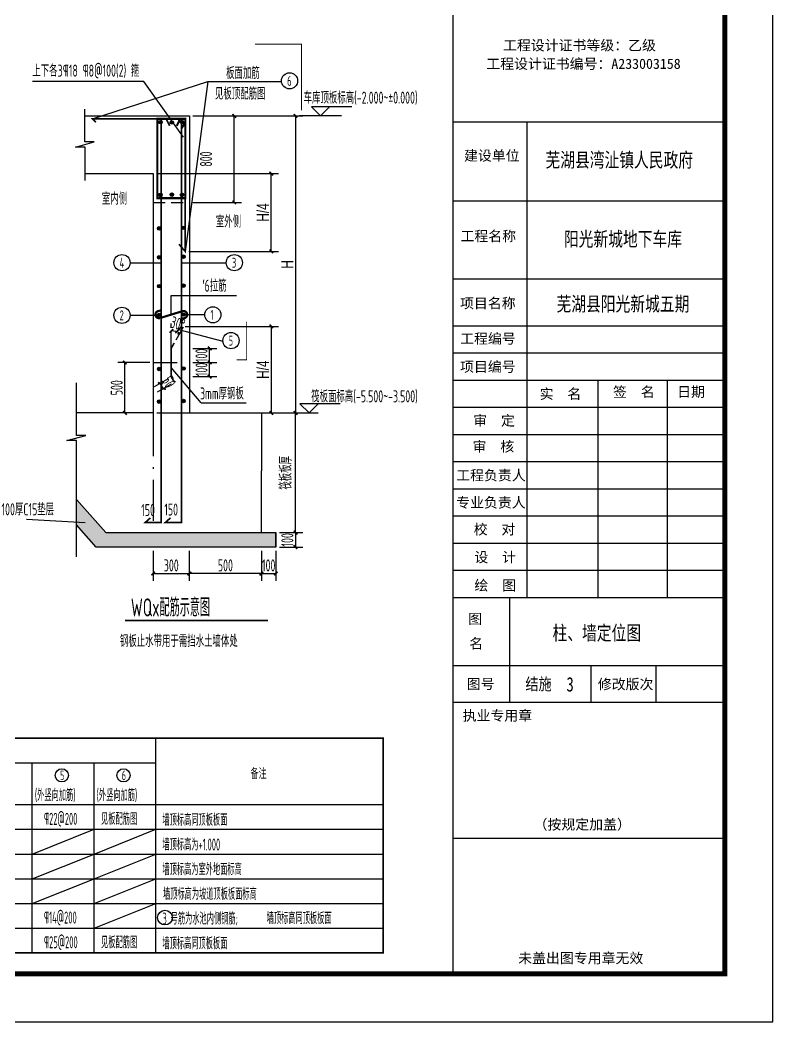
# Model space of a CAD drawing. Extents: x 2468086 to 6957054, y -3413633 to -667223.
# Drawn here: x 5212032 to 5243351, y -1259917 to -1218249 of the extents above; entities that cross this region are included whole.
import ezdxf
from ezdxf.enums import TextEntityAlignment as Align

# ---------------------------------------------------------------- set-up
doc = ezdxf.new("R2010")
doc.units = 0
doc.header["$LTSCALE"] = 100
doc.header["$MEASUREMENT"] = 0
doc.linetypes.add('2', pattern=[18.5, 12, -3, 0.5, -3])
doc.linetypes.add('3', pattern=[3.75, 2.5, -1.25])
doc.layers.get('0').update_dxf_attribs({"linetype": 'CONTINUOUS'})
doc.layers.get('DEFPOINTS').update_dxf_attribs({"linetype": 'CONTINUOUS'})
for name, color, linetype in [('DIM', 8, 'CONTINUOUS'), ('PUB_TITLE', 4, 'CONTINUOUS'), ('REIN', 1, 'CONTINUOUS'), ('垂直钢筋', 7, 'CONTINUOUS'), ('墙__实线', 3, 'CONTINUOUS'), ('支座钢筋', 1, 'CONTINUOUS'), ('柱填充', 43, 'CONTINUOUS'), ('柱帽编号', 170, 'CONTINUOUS'), ('梁__虚线', 4, '3'), ('轴线__尺寸数字', 7, 'CONTINUOUS'), ('轴线__点划线', 252, '2')]:
    doc.layers.add(name, color=color, linetype=linetype)
doc.styles.add('GB', font='gbxwxt.shx', dxfattribs={"width": 0.7, "height": 500, "bigfont": 'gbhzfs.shx'})
doc.styles.add('STYLEN3', font='', dxfattribs={"width": 2, "height": 2.5})
doc.styles.add('STYLE三级钢', font='txt2.shx', dxfattribs={"width": 0.8, "bigfont": 'gbhzfs.shx'})
doc.styles.add('宋体', font='SimSun.ttf')
doc.styles.get('STYLEN3').set_extended_font_data('楷体_GB2312')
doc.dimstyles.new('LYSDIM1', dxfattribs={"dimtxt": 375, "dimasz": 1.5, "dimexe": 300, "dimexo": 150, "dimgap": 90, "dimtad": 1, "dimdec": 0, "dimzin": 0, "dimdsep": 46, "dimtxsty": 'GB', "dimblk1": 'JT', "dimblk2": 'JT', "dimsah": 1, "dimcen": 0, "dimclrt": 7, "dimadec": 0, "dimazin": 0, "dimtfac": 1, "dimtdec": 0, "dimtix": 1, "dimtmove": 2, "dimatfit": 3, "dimldrblk": 'JT', "dimfxl": 1, "dimtolj": 1, "dimtzin": 0, "dimarcsym": 0})

# ---------------------------------------------------------------- blocks, each defined once
blk = doc.blocks.new('JT')
at = {"layer": '轴线__尺寸数字', "const_width": 45}
blk.add_lwpolyline([(-50, -50), (50, 50)], dxfattribs=at)
blk.add_lwpolyline([(-50, -50), (50, 50)], dxfattribs=at)
blk = doc.blocks.new('*D2326')
at = {"layer": 'DEFPOINTS', "color": 0, "ltscale": 0.001, "transparency": 16777216}
for p in [(5219075, -1222233, -1568), (5220942, -1222233), (5219075, -1225833)]:
    blk.add_point(p, dxfattribs=at)
at = {"layer": 'DIM', "color": 0, "lineweight": -2, "ltscale": 0.001, "transparency": 16777216}
for p, q in [((5219225, -1222233), (5221242, -1222233)), ((5220942, -1225831), (5220942, -1222234)), ((5219225, -1225833), (5221242, -1225833))]:
    blk.add_line(p, q, dxfattribs=at)
at = {"layer": 'DIM', "color": 0, "lineweight": -2, "ltscale": 0.001, "transparency": 16777216, "xscale": 1.5, "yscale": 1.5, "zscale": 1.5}
for p, rotation in [((5220942, -1222233), 90), ((5220942, -1225833), 270)]:
    blk.add_blockref('JT', p, dxfattribs=dict(at, rotation=rotation))
at = {"layer": 'DIM', "color": 7, "ltscale": 0.001, "transparency": 16777216, "insert": (5220185, -1224033), "char_height": 500, "attachment_point": 5, "rotation": 90, "style": 'GB'}
blk.add_mtext('\\A1;800\\P ', dxfattribs=at)
blk = doc.blocks.new('*D2327')
at = {"layer": 'DEFPOINTS', "color": 0, "ltscale": 0.001, "transparency": 16777216}
for p in [(5219074, -1240167, -1700), (5222075, -1240167), (5219074, -1241268)]:
    blk.add_point(p, dxfattribs=at)
at = {"layer": 'DIM', "color": 0, "lineweight": -2, "ltscale": 0.001, "transparency": 16777216}
for p, q in [((5219074, -1240317), (5219074, -1241568)), ((5222075, -1240317), (5222075, -1241568)), ((5222073, -1241268), (5219076, -1241268))]:
    blk.add_line(p, q, dxfattribs=at)
at = {"layer": 'DIM', "color": 0, "lineweight": -2, "ltscale": 0.001, "transparency": 16777216, "xscale": 1.5, "yscale": 1.5, "zscale": 1.5, "rotation": 180}
blk.add_blockref('JT', (5219074, -1241268), dxfattribs=at)
at = {"layer": 'DIM', "color": 0, "lineweight": -2, "ltscale": 0.001, "transparency": 16777216, "xscale": 1.5, "yscale": 1.5, "zscale": 1.5}
blk.add_blockref('JT', (5222075, -1241268), dxfattribs=at)
at = {"layer": 'DIM', "color": 7, "ltscale": 0.001, "transparency": 16777216, "insert": (5220574, -1240928), "char_height": 500, "attachment_point": 5, "style": 'GB'}
blk.add_mtext('\\A1;500', dxfattribs=at)
blk = doc.blocks.new('*D2328')
at = {"layer": 'DEFPOINTS', "color": 0, "ltscale": 0.001, "transparency": 16777216}
for p in [(5217574, -1240167), (5219074, -1240167, -1700), (5219074, -1241268)]:
    blk.add_point(p, dxfattribs=at)
at = {"layer": 'DIM', "color": 0, "lineweight": -2, "ltscale": 0.001, "transparency": 16777216}
for p, q in [((5217574, -1240317), (5217574, -1241568)), ((5219074, -1240317), (5219074, -1241568)), ((5217575, -1241268), (5219073, -1241268))]:
    blk.add_line(p, q, dxfattribs=at)
at = {"layer": 'DIM', "color": 0, "lineweight": -2, "ltscale": 0.001, "transparency": 16777216, "xscale": 1.5, "yscale": 1.5, "zscale": 1.5, "rotation": 180}
blk.add_blockref('JT', (5217574, -1241268), dxfattribs=at)
at = {"layer": 'DIM', "color": 0, "lineweight": -2, "ltscale": 0.001, "transparency": 16777216, "xscale": 1.5, "yscale": 1.5, "zscale": 1.5}
blk.add_blockref('JT', (5219074, -1241268), dxfattribs=at)
at = {"layer": 'DIM', "color": 7, "ltscale": 0.001, "transparency": 16777216, "insert": (5218324, -1240928), "char_height": 500, "attachment_point": 5, "style": 'GB'}
blk.add_mtext('\\A1;300', dxfattribs=at)
blk = doc.blocks.new('*D2329')
at = {"layer": 'DEFPOINTS', "color": 0, "ltscale": 0.001, "transparency": 16777216}
for p in [(5222075, -1240167), (5222675, -1240167, -340), (5222675, -1241268)]:
    blk.add_point(p, dxfattribs=at)
at = {"layer": 'DIM', "color": 0, "lineweight": -2, "ltscale": 0.001, "transparency": 16777216}
for p, q in [((5222075, -1240317), (5222075, -1241568)), ((5222675, -1240317), (5222675, -1241568)), ((5222073, -1241268), (5222072, -1241268)), ((5222075, -1241268), (5222675, -1241268)), ((5222676, -1241268), (5222678, -1241268))]:
    blk.add_line(p, q, dxfattribs=at)
at = {"layer": 'DIM', "color": 0, "lineweight": -2, "ltscale": 0.001, "transparency": 16777216, "xscale": 1.5, "yscale": 1.5, "zscale": 1.5}
blk.add_blockref('JT', (5222075, -1241268), dxfattribs=at)
at = {"layer": 'DIM', "color": 0, "lineweight": -2, "ltscale": 0.001, "transparency": 16777216, "xscale": 1.5, "yscale": 1.5, "zscale": 1.5, "rotation": 180}
blk.add_blockref('JT', (5222675, -1241268), dxfattribs=at)
at = {"layer": 'DIM', "color": 7, "ltscale": 0.001, "transparency": 16777216, "insert": (5222375, -1240928), "char_height": 500, "attachment_point": 5, "style": 'GB'}
blk.add_mtext('\\A1;100', dxfattribs=at)
blk = doc.blocks.new('*D2330')
at = {"layer": 'DEFPOINTS', "color": 0, "ltscale": 0.001, "transparency": 16777216}
for p in [(5222075, -1234591), (5223491, -1234591), (5222675, -1239567)]:
    blk.add_point(p, dxfattribs=at)
at = {"layer": 'DIM', "color": 0, "lineweight": -2, "ltscale": 0.001, "transparency": 16777216}
for p, q in [((5222225, -1234591), (5223791, -1234591)), ((5223491, -1239566), (5223491, -1234593)), ((5222825, -1239567), (5223791, -1239567))]:
    blk.add_line(p, q, dxfattribs=at)
at = {"layer": 'DIM', "color": 0, "lineweight": -2, "ltscale": 0.001, "transparency": 16777216, "xscale": 1.5, "yscale": 1.5, "zscale": 1.5}
for p, rotation in [((5223491, -1234591), 90), ((5223491, -1239567), 270)]:
    blk.add_blockref('JT', p, dxfattribs=dict(at, rotation=rotation))
at = {"layer": 'DIM', "color": 7, "ltscale": 0.001, "transparency": 16777216, "insert": (5223079, -1237079), "char_height": 500, "attachment_point": 5, "rotation": 90, "style": 'GB'}
blk.add_mtext('\\A1;筏板板厚', dxfattribs=at)
blk = doc.blocks.new('*D2331')
at = {"layer": 'DEFPOINTS', "color": 0, "ltscale": 0.001, "transparency": 16777216}
for p in [(5219075, -1231905), (5219920, -1231905), (5219075, -1232491)]:
    blk.add_point(p, dxfattribs=at)
at = {"layer": 'DIM', "color": 0, "lineweight": -2, "ltscale": 0.001, "transparency": 16777216}
for p, q in [((5219225, -1231905), (5220220, -1231905)), ((5219920, -1231904), (5219920, -1231902)), ((5219920, -1232491), (5219920, -1231905)), ((5219225, -1232491), (5220220, -1232491)), ((5219920, -1232493), (5219920, -1232494))]:
    blk.add_line(p, q, dxfattribs=at)
at = {"layer": 'DIM', "color": 0, "lineweight": -2, "ltscale": 0.001, "transparency": 16777216, "xscale": 1.5, "yscale": 1.5, "zscale": 1.5}
for p, rotation in [((5219920, -1231905), 270), ((5219920, -1232491), 90)]:
    blk.add_blockref('JT', p, dxfattribs=dict(at, rotation=rotation))
at = {"layer": 'DIM', "color": 7, "ltscale": 0.001, "transparency": 16777216, "insert": (5219580, -1232198), "char_height": 500, "attachment_point": 5, "rotation": 90, "style": 'GB'}
blk.add_mtext('\\A1;100', dxfattribs=at)
blk = doc.blocks.new('*D2332')
at = {"layer": 'DEFPOINTS', "color": 0, "ltscale": 0.001, "transparency": 16777216}
for p in [(5219075, -1232491), (5219920, -1232491), (5219075, -1233077)]:
    blk.add_point(p, dxfattribs=at)
at = {"layer": 'DIM', "color": 0, "lineweight": -2, "ltscale": 0.001, "transparency": 16777216}
for p, q in [((5219225, -1232491), (5220220, -1232491)), ((5219920, -1232490), (5219920, -1232488)), ((5219920, -1233077), (5219920, -1232491)), ((5219225, -1233077), (5220220, -1233077)), ((5219920, -1233078), (5219920, -1233080))]:
    blk.add_line(p, q, dxfattribs=at)
at = {"layer": 'DIM', "color": 0, "lineweight": -2, "ltscale": 0.001, "transparency": 16777216, "xscale": 1.5, "yscale": 1.5, "zscale": 1.5}
for p, rotation in [((5219920, -1232491), 270), ((5219920, -1233077), 90)]:
    blk.add_blockref('JT', p, dxfattribs=dict(at, rotation=rotation))
at = {"layer": 'DIM', "color": 7, "ltscale": 0.001, "transparency": 16777216, "insert": (5219580, -1232784), "char_height": 500, "attachment_point": 5, "rotation": 90, "style": 'GB'}
blk.add_mtext('\\A1;100', dxfattribs=at)
blk = doc.blocks.new('*D2333')
at = {"layer": 'DEFPOINTS', "color": 0, "ltscale": 0.001, "transparency": 16777216}
for p in [(5222675, -1239567), (5222675, -1240167), (5223491, -1240167)]:
    blk.add_point(p, dxfattribs=at)
at = {"layer": 'DIM', "color": 0, "lineweight": -2, "ltscale": 0.001, "transparency": 16777216}
for p, q in [((5222825, -1239567), (5223791, -1239567)), ((5223491, -1239566), (5223491, -1239564)), ((5223491, -1239567), (5223491, -1240167)), ((5222825, -1240167), (5223791, -1240167)), ((5223491, -1240169), (5223491, -1240170))]:
    blk.add_line(p, q, dxfattribs=at)
at = {"layer": 'DIM', "color": 0, "lineweight": -2, "ltscale": 0.001, "transparency": 16777216, "xscale": 1.5, "yscale": 1.5, "zscale": 1.5}
for p, rotation in [((5223491, -1239567), 270), ((5223491, -1240167), 90)]:
    blk.add_blockref('JT', p, dxfattribs=dict(at, rotation=rotation))
at = {"layer": 'DIM', "color": 7, "ltscale": 0.001, "transparency": 16777216, "insert": (5223150, -1239867), "char_height": 500, "attachment_point": 5, "rotation": 90, "style": 'GB'}
blk.add_mtext('\\A1;100', dxfattribs=at)
blk = doc.blocks.new('*D4081')
at = {"layer": 'DEFPOINTS', "color": 0, "ltscale": 0.001, "transparency": 16777216}
for p in [(5216394, -1232491), (5217575, -1232491, 954), (5217575, -1234591, 954)]:
    blk.add_point(p, dxfattribs=at)
at = {"layer": 'DIM', "color": 0, "lineweight": -2, "ltscale": 0.001, "transparency": 16777216}
for p, q in [((5217425, -1232491), (5216094, -1232491)), ((5216394, -1234590), (5216394, -1232493)), ((5217425, -1234591), (5216094, -1234591))]:
    blk.add_line(p, q, dxfattribs=at)
at = {"layer": 'DIM', "color": 0, "lineweight": -2, "ltscale": 0.001, "transparency": 16777216, "xscale": 1.5, "yscale": 1.5, "zscale": 1.5}
for p, rotation in [((5216394, -1232491), 90), ((5216394, -1234591), 270)]:
    blk.add_blockref('JT', p, dxfattribs=dict(at, rotation=rotation))
at = {"layer": 'DIM', "color": 7, "ltscale": 0.001, "transparency": 16777216, "insert": (5216054, -1233541), "char_height": 500, "attachment_point": 5, "rotation": 90, "style": 'GB'}
blk.add_mtext('\\A1;500', dxfattribs=at)
blk = doc.blocks.new('*D4082')
at = {"layer": 'DEFPOINTS', "color": 0, "ltscale": 0.001, "transparency": 16777216}
for p in [(5218325, -1231187, 954), (5218568, -1231219), (5218446, -1231679, 954), (5218325, -1231891, 954), (5218325, -1231891, 954)]:
    blk.add_point(p, dxfattribs=at)
at = {"layer": 'DIM', "color": 0, "lineweight": -2, "ltscale": 0.001, "transparency": 16777216}
for p, q in [((5218325, -1231037), (5218325, -1230876)), ((5218521, -1231549), (5218830, -1231011))]:
    blk.add_line(p, q, dxfattribs=at)
blk.add_arc((5218325, -1231891), 715, 60.2719, 89.8798, dxfattribs=at)
at = {"layer": 'DIM', "color": 0, "lineweight": -2, "ltscale": 0.001, "transparency": 16777216, "xscale": 1.5, "yscale": 1.5, "zscale": 1.5}
for p, rotation in [((5218325, -1231176), 179.93987753253), ((5218680, -1231271), 330.2117827509394)]:
    blk.add_blockref('JT', p, dxfattribs=dict(at, rotation=rotation))
at = {"layer": 'DIM', "color": 7, "ltscale": 0.001, "transparency": 16777216, "insert": (5218596, -1230872), "char_height": 500, "attachment_point": 5, "rotation": 345.0758, "style": 'GB'}
blk.add_mtext('\\A1;30°', dxfattribs=at)
blk = doc.blocks.new('*D2334')
at = {"layer": 'DEFPOINTS', "color": 0, "ltscale": 0.001, "transparency": 16777216}
for p in [(5217868, -1233354), (5218324, -1233091, 614), (5218454, -1233317, 614)]:
    blk.add_point(p, dxfattribs=at)
at = {"layer": 'DIM', "color": 0, "lineweight": -2, "ltscale": 0.001, "transparency": 16777216}
for p, q in [((5218194, -1233166), (5217608, -1233504)), ((5217867, -1233352), (5217867, -1233351)), ((5217998, -1233580), (5217868, -1233354)), ((5218324, -1233392), (5217738, -1233730)), ((5217999, -1233581), (5218000, -1233583))]:
    blk.add_line(p, q, dxfattribs=at)
at = {"layer": 'DIM', "color": 0, "lineweight": -2, "ltscale": 0.001, "transparency": 16777216, "xscale": 1.5, "yscale": 1.5, "zscale": 1.5}
for p, rotation in [((5217868, -1233354), 299.9425150841358), ((5217998, -1233580), 119.9425150841358)]:
    blk.add_blockref('JT', p, dxfattribs=dict(at, rotation=rotation))
at = {"layer": 'DIM', "color": 7, "ltscale": 0.001, "transparency": 16777216, "insert": (5218228, -1233297), "char_height": 500, "attachment_point": 5, "rotation": 299.9425, "style": 'GB'}
blk.add_mtext('\\A1;50', dxfattribs=at)
blk = doc.blocks.new('*D2335')
at = {"layer": 'DEFPOINTS', "color": 0, "ltscale": 0.001, "transparency": 16777216}
for p in [(5221106, -1222233), (5222075, -1234591), (5223491, -1234591)]:
    blk.add_point(p, dxfattribs=at)
at = {"layer": 'DIM', "color": 0, "lineweight": -2, "ltscale": 0.001, "transparency": 16777216}
for p, q in [((5221256, -1222233), (5223791, -1222233)), ((5223491, -1222234), (5223491, -1234590)), ((5222225, -1234591), (5223791, -1234591))]:
    blk.add_line(p, q, dxfattribs=at)
at = {"layer": 'DIM', "color": 0, "lineweight": -2, "ltscale": 0.001, "transparency": 16777216, "xscale": 1.5, "yscale": 1.5, "zscale": 1.5}
for p, rotation in [((5223491, -1222233), 90), ((5223491, -1234591), 270)]:
    blk.add_blockref('JT', p, dxfattribs=dict(at, rotation=rotation))
at = {"layer": 'DIM', "color": 7, "ltscale": 0.001, "transparency": 16777216, "insert": (5223151, -1228412), "char_height": 500, "attachment_point": 5, "rotation": 90, "style": 'GB'}
blk.add_mtext('\\A1;{\\fArial|b0|i0|c0|p32;H}', dxfattribs=at)
blk = doc.blocks.new('*D2336')
at = {"layer": 'DEFPOINTS', "color": 0, "ltscale": 0.001, "transparency": 16777216}
for p in [(5217575, -1224633), (5222484, -1224633), (5218905, -1227871)]:
    blk.add_point(p, dxfattribs=at)
at = {"layer": 'DIM', "color": 0, "lineweight": -2, "ltscale": 0.001, "transparency": 16777216}
for p, q in [((5217725, -1224633), (5222784, -1224633)), ((5222484, -1227869), (5222484, -1224634)), ((5219055, -1227871), (5222784, -1227871))]:
    blk.add_line(p, q, dxfattribs=at)
at = {"layer": 'DIM', "color": 0, "lineweight": -2, "ltscale": 0.001, "transparency": 16777216, "xscale": 1.5, "yscale": 1.5, "zscale": 1.5}
for p, rotation in [((5222484, -1224633), 90), ((5222484, -1227871), 270)]:
    blk.add_blockref('JT', p, dxfattribs=dict(at, rotation=rotation))
at = {"layer": 'DIM', "color": 7, "ltscale": 0.001, "transparency": 16777216, "insert": (5222135, -1226252), "char_height": 500, "attachment_point": 5, "rotation": 90, "style": 'GB'}
blk.add_mtext('\\A1;{\\fArial|b0|i0|c0|p32;H/4}', dxfattribs=at)
blk = doc.blocks.new('*D2337')
at = {"layer": 'DEFPOINTS', "color": 0, "ltscale": 0.001, "transparency": 16777216}
for p in [(5218748, -1230988), (5217575, -1234591), (5222484, -1234591)]:
    blk.add_point(p, dxfattribs=at)
at = {"layer": 'DIM', "color": 0, "lineweight": -2, "ltscale": 0.001, "transparency": 16777216}
for p, q in [((5218898, -1230988), (5222784, -1230988)), ((5222484, -1230989), (5222484, -1234590)), ((5217725, -1234591), (5222784, -1234591))]:
    blk.add_line(p, q, dxfattribs=at)
at = {"layer": 'DIM', "color": 0, "lineweight": -2, "ltscale": 0.001, "transparency": 16777216, "xscale": 1.5, "yscale": 1.5, "zscale": 1.5}
for p, rotation in [((5222484, -1230988), 90), ((5222484, -1234591), 270)]:
    blk.add_blockref('JT', p, dxfattribs=dict(at, rotation=rotation))
at = {"layer": 'DIM', "color": 7, "ltscale": 0.001, "transparency": 16777216, "insert": (5222135, -1232789), "char_height": 500, "attachment_point": 5, "rotation": 90, "style": 'GB'}
blk.add_mtext('\\A1;{\\fArial|b0|i0|c0|p32;H/4}', dxfattribs=at)
blk = doc.blocks.new('a00')
at = {"layer": 'PUB_TITLE'}
for p, q in [((2363030, 4206231), (2363030, 4370431)), ((2374330, 4206231), (2374330, 4370431)), ((2363030, 4241659), (2374330, 4241659)), ((2366101, 4221883), (2366101, 4241659)), ((2363030, 4238373), (2374330, 4238373)), ((2363030, 4235133), (2374330, 4235133)), ((2363030, 4233183), (2374330, 4233183)), ((2363030, 4232053), (2374330, 4232053)), ((2363030, 4230923), (2374330, 4230923)), ((2369057, 4221883), (2369057, 4230923)), ((2371947, 4221883), (2371947, 4230923)), ((2363030, 4229793), (2374330, 4229793)), ((2363030, 4228663), (2374330, 4228663)), ((2363030, 4227533), (2374330, 4227533)), ((2363030, 4226403), (2374330, 4226403)), ((2363030, 4225273), (2374330, 4225273)), ((2363030, 4224143), (2374330, 4224143)), ((2363030, 4223013), (2374330, 4223013)), ((2363030, 4221883), (2374330, 4221883)), ((2365387, 4217531), (2365387, 4221883)), ((2363030, 4219057), (2374330, 4219057)), ((2368768, 4217531), (2368768, 4219057)), ((2371469, 4217531), (2371469, 4219057)), ((2363030, 4217531), (2374330, 4217531)), ((2363030, 4211880), (2374330, 4211880)), ((2363030, 4206231), (2374330, 4206231))]:
    blk.add_line(p, q, dxfattribs=at)
blk.add_lwpolyline([(2049330, 4204231), (2376330, 4204231), (2376330, 4372431), (2049330, 4372431)], close=True, dxfattribs=at)
at = {"layer": 'PUB_TITLE', "const_width": 200}
blk.add_lwpolyline([(2054330, 4206231), (2374330, 4206231), (2374330, 4370431), (2054330, 4370431)], close=True, dxfattribs=at)
at = {"layer": 'PUB_TITLE', "style": 'STYLEN3'}
for s, p in [('工程设计证书等级：乙级', (2365104, 4244636)), ('工程设计证书编号：A233003158', (2364406, 4243868))]:
    blk.add_text(s, height=423.78, dxfattribs=at).set_placement(p)
for s, height, p in [('建设单位', 423.8, (2364636, 4240270)), ('工程名称', 423.8, (2364490, 4236924)), ('项目名称', 423.8, (2364470, 4234130)), ('工程编号', 423.8, (2364475, 4232660)), ('项目编号', 423.8, (2364471, 4231491)), ('实  名', 423.8, (2367492, 4230362)), ('签  名', 423.8, (2370543, 4230441)), ('日期', 423.8, (2372921, 4230441)), ('审  定', 423.8, (2364730, 4229252)), ('审  核', 423.8, (2364703, 4228173)), ('工程负责人', 423.8, (2364600, 4226972)), ('专业负责人', 423.8, (2364600, 4225842)), ('校  对', 423.8, (2364749, 4224727)), ('设  计', 423.8, (2364777, 4223566)), ('绘  图', 423.8, (2364777, 4222397)), ('图', 424, (2363942, 4220992)), ('名', 424, (2363986, 4219979)), ('图号', 423.8, (2364171, 4218286)), ('修改版次', 423.8, (2370202, 4218286)), ('执业专用章', 423.8, (2364867, 4216985)), ('（按规定加盖）', 423.8, (2368396, 4212452)), ('未盖出图专用章无效', 423.8, (2368336, 4206897))]:
    blk.add_text(s, height=height, dxfattribs=at).set_placement(p, align=Align.MIDDLE)
at = {"layer": 'PUB_TITLE', "style": '宋体'}
for s, height, width, p in [('芜湖县湾沚镇人民政府^M', 600, 0.75, (2370091, 4240094)), ('阳光新城地下车库', 600, 0.75, (2370091, 4236803)), ('芜湖县阳光新城五期', 600, 0.75, (2370091, 4234104)), ('结施   ', 500, 0.8, (2366987, 4218294))]:
    blk.add_text(s, height=height, dxfattribs=dict(at, width=width)).set_placement(p, align=Align.MIDDLE)

msp = doc.modelspace()

# ---------------------------------------------------------------- hatches: boundary and pattern name
at = {"layer": '垂直钢筋', "ltscale": 100}
h = msp.add_hatch(dxfattribs=at)
h.set_pattern_fill('AR-CONC', color=256, scale=50, style=0)
h.set_pattern_definition([(50, (3151299.44, -97066.27), (358.63009, -31.376067), [37.5, -412.5]), (355, (3151299.44, -97066.27), (-69.375667, 376.096067), [30, -330]), (100.4514, (3151329.33, -97068.9), (289.25469, 344.71977), [31.870095, -350.571056]), (46.1842, (3151299.44, -96966.27), (533.620524, -82.75951), [56.25, -618.75]), (96.6356, (3151343.9, -96973.17), (467.33135, 487.05894), [47.80514, -525.8565]), (351.1842, (3151299.44, -96966.27), (467.33097, 487.0593), [45, -495]), (21, (3151349.44, -96991.27), (298.453526, -201.309445), [37.5, -412.5]), (326, (3151349.44, -96991.27), (121.657666, 362.57502), [30, -330]), (71.4514, (3151374.3, -97008.04), (420.111314, 161.26525), [31.870095, -350.571056]), (37.5, (3151299.44, -97066.27), (6.079928, 166.446927), [0, -326, 0, -335, 0, -331.25]), (7.5, (3151299.44, -97066.27), (131.534769, 197.205856), [0, -191, 0, -318.5, 0, -126.25]), (327.5, (3151187.94, -97066.27), (266.911218, -11.277436), [0, -125, 0, -390, 0, -517.5]), (317.5, (3151137.94, -97066.27), (291.593085, 50.052491), [0, -162.5, 0, -259, 0, -367.5])])
h.paths.add_polyline_path([(5222674.7, -1239567.4), (5215600.1, -1239567.4), (5214381.9, -1238184.6), (5214381.9, -1239243.6), (5215195.8, -1240167.4), (5222674.7, -1240167.4)])
at = {"layer": '支座钢筋'}
for points in [[(5217803.2, -1222498, -1), (5217950, -1222498, -1)], [(5217950, -1222498, 1), (5217803.2, -1222498, 1)], [(5218273.3, -1222511.2, -1), (5218420.1, -1222511.2, -1)], [(5218420.1, -1222511.2, 1), (5218273.3, -1222511.2, 1)], [(5218846.1, -1222498, 1), (5218699.3, -1222498, 1)], [(5218699.3, -1222498, -1), (5218846.1, -1222498, -1)], [(5217803.2, -1225521.4, 1), (5217950, -1225521.4, 1)], [(5217950, -1225521.4, -1), (5217803.2, -1225521.4, -1)], [(5218273.3, -1225508.1, 1), (5218420.1, -1225508.1, 1)], [(5218420.1, -1225508.1, -1), (5218273.3, -1225508.1, -1)], [(5218846.1, -1225521.4, -1), (5218699.3, -1225521.4, -1)], [(5218699.3, -1225521.4, 1), (5218846.1, -1225521.4, 1)], [(5217743.9, -1226915.7, 1), (5217890.7, -1226915.7, 1)], [(5217890.7, -1226915.7, -1), (5217743.9, -1226915.7, -1)], [(5218905.4, -1226893.3, -1), (5218758.6, -1226893.3, -1)], [(5218758.6, -1226893.3, 1), (5218905.4, -1226893.3, 1)], [(5217743.9, -1228115.7, 1), (5217890.7, -1228115.7, 1)], [(5217890.7, -1228115.7, -1), (5217743.9, -1228115.7, -1)], [(5218905.4, -1228093.3, -1), (5218758.6, -1228093.3, -1)], [(5218758.6, -1228093.3, 1), (5218905.4, -1228093.3, 1)], [(5217743.9, -1229315.7, 1), (5217890.7, -1229315.7, 1)], [(5217890.7, -1229315.7, -1), (5217743.9, -1229315.7, -1)], [(5218905.4, -1229293.3, -1), (5218758.6, -1229293.3, -1)], [(5218758.6, -1229293.3, 1), (5218905.4, -1229293.3, 1)], [(5217743.9, -1230515.7, 1), (5217890.7, -1230515.7, 1)], [(5217890.7, -1230515.7, -1), (5217743.9, -1230515.7, -1)], [(5218905.4, -1230493.3, -1), (5218758.6, -1230493.3, -1)], [(5218758.6, -1230493.3, 1), (5218905.4, -1230493.3, 1)], [(5217743.9, -1232764.8, 1), (5217890.7, -1232764.8, 1)], [(5217890.7, -1232764.8, -1), (5217743.9, -1232764.8, -1)], [(5218905.4, -1232742.4, -1), (5218758.6, -1232742.4, -1)], [(5218758.6, -1232742.4, 1), (5218905.4, -1232742.4, 1)], [(5217743.9, -1234116.6, 1), (5217890.7, -1234116.6, 1)], [(5217890.7, -1234116.6, -1), (5217743.9, -1234116.6, -1)], [(5218905.4, -1234094.3, -1), (5218758.6, -1234094.3, -1)], [(5218758.6, -1234094.3, 1), (5218905.4, -1234094.3, 1)]]:
    msp.add_hatch(color=256, dxfattribs=at).paths.add_polyline_path(points)

# ---------------------------------------------------------------- linework, layer by layer
for p, q in [((5217187, -1220803.9, -1568.1), (5212551.2, -1220803.9, -1568.1)), ((5218831.9, -1223114.6, -1568.1), (5217187, -1220803.9, -1568.1)), ((5225402.9, -1222232.9, -1568.1), (5223654.7, -1222232.9)), ((5216610.7, -1228339.5), (5217901.6, -1228339.5)), ((5218324.7, -1230537.1), (5218324.7, -1229711.6)), ((5216610.7, -1230528.1), (5217745, -1230528.1)), ((5219715.4, -1230508.6), (5218903.8, -1230508.6)), ((5223670.5, -1234591), (5224434, -1234591)), ((5217676, -1257039), (5217676, -1248112.4)), ((5202276, -1249139), (5217676, -1249139)), ((5212542.7, -1257039), (5212542.7, -1249139)), ((5215109.4, -1257039), (5215109.4, -1249139)), ((5215109.4, -1257039), (5215109.4, -1249139))]:
    msp.add_line(p, q)
at = {"ltscale": 100}
for p, q in [((5215045.3, -1222360.1), (5219847.5, -1220798.5)), ((5219847.5, -1220798.5), (5218905.3, -1227870.7)), ((5219847.5, -1220798.5), (5222905.6, -1220798.5)), ((5214728.9, -1222232.9), (5219074.7, -1222232.9)), ((5219074.7, -1222232.9), (5219074.7, -1234591)), ((5214734.8, -1224632.9), (5217574.7, -1224632.9)), ((5217574.7, -1224632.9), (5217574.7, -1234591)), ((5220608.6, -1228360.6), (5218747.7, -1228360.6)), ((5218324.7, -1229711.6), (5221034.4, -1229711.6)), ((5218625.1, -1231124.7), (5220470.7, -1231601.9)), ((5217574.7, -1234591), (5214376, -1234591)), ((5219074.7, -1234591), (5222074.7, -1234591)), ((5222074.7, -1234591), (5222074.7, -1236991, -461.4)), ((5222074.7, -1239567.4, 33.9), (5222074.7, -1236991, -461.4)), ((5212294.6, -1239006.3), (5214740, -1239145.1))]:
    msp.add_line(p, q, dxfattribs=at)
at = {"ltscale": 0.1}
for p, q in [((5194732.1, -1251905.7), (5227140.3, -1251905.7)), ((5194732.1, -1251905.7), (5227140.3, -1251905.7)), ((5212542.7, -1252932.4), (5215109.4, -1251905.7)), ((5215109.4, -1252932.4), (5217676, -1251905.7)), ((5194732.1, -1252932.4), (5227140.3, -1252932.4)), ((5194732.1, -1252932.4), (5227140.3, -1252932.4)), ((5194732.1, -1252932.4), (5227140.3, -1252932.4)), ((5194732.1, -1252932.4), (5227140.3, -1252932.4)), ((5212542.7, -1253959), (5215109.4, -1252932.4)), ((5215109.4, -1253959), (5217676, -1252932.4)), ((5194732.1, -1253959), (5227140.3, -1253959)), ((5194732.1, -1253959), (5227140.3, -1253959)), ((5194732.1, -1253959), (5227140.3, -1253959)), ((5194732.1, -1253959), (5227140.3, -1253959)), ((5212542.7, -1254985.7), (5215109.4, -1253959)), ((5215109.4, -1254985.7), (5217676, -1253959)), ((5194732.1, -1254985.7), (5227140.3, -1254985.7)), ((5194732.1, -1254985.7), (5227140.3, -1254985.7)), ((5215109.4, -1256012.4), (5217676, -1254985.7)), ((5194732.1, -1256012.4), (5227140.3, -1256012.4)), ((5194732.1, -1257039), (5227140.3, -1257039)), ((5194732.1, -1257039), (5227140.3, -1257039)), ((5194732.1, -1257039), (5227140.3, -1257039))]:
    msp.add_line(p, q, dxfattribs=at)
at = {"ltscale": 100}
for points in [[(5214734.8, -1224916.2), (5214734.8, -1223534.1), (5214335.7, -1223534.1), (5215122, -1223317.1), (5214728.9, -1223317.1), (5214728.9, -1221949.5)], [(5214381.9, -1240567.2), (5214381.9, -1235737.7), (5213982.9, -1235737.7), (5214769.2, -1235520.7), (5214376, -1235520.7), (5214376, -1233337.6)], [(5225352.2, -1234216), (5223677.3, -1234216), (5224052.3, -1234591), (5224427.3, -1234216)]]:
    msp.add_lwpolyline(points, dxfattribs=at)
at = {"ltscale": 100, "elevation": -784}
msp.add_lwpolyline([(5225828.7, -1221857.9), (5224153.8, -1221857.9), (5224528.8, -1222232.9), (5224903.8, -1221857.9)], dxfattribs=at)
at = {"ltscale": 0.1}
for points, const_width in [([(5216401.7, -1243222.5), (5222344.9, -1243222.5)], 67.5), ([(5194732.1, -1250879), (5227140.3, -1250879)], 64.2), ([(5227140.3, -1250879), (5194732.1, -1250879)], 64.2)]:
    msp.add_lwpolyline(points, dxfattribs=dict(at, const_width=const_width))
at = {"ltscale": 0.1, "const_width": 64.2}
msp.add_lwpolyline([(5227140.3, -1248112.4), (5227140.3, -1257039), (5194732.1, -1257039), (5194732.1, -1248112.4)], close=True, dxfattribs=at)
at = {"ltscale": 100}
for centre in [(5223242.5, -1220777.4), (5216273.2, -1228339.5), (5220945.5, -1228339.5), (5216273.2, -1230528.1), (5220052.9, -1230508.6), (5220807.5, -1231580.8)]:
    msp.add_circle(centre, 337.5, dxfattribs=at)
at = {"ltscale": 0.1}
for centre in [(5213772.3, -1249661.7), (5216338.9, -1249661.7)]:
    msp.add_circle(centre, 274.8, dxfattribs=at)
at = {"layer": 'DIM', "ltscale": 0.001}
for p, q in [((5218324.7, -1231891), (5218324.7, -1231187)), ((5217574.7, -1232491), (5218574.7, -1232491))]:
    msp.add_line(p, q, dxfattribs=at)
at = {"layer": 'REIN', "const_width": 90}
for points in [[(5217775.1, -1230353.7, 1), (5217852.7, -1230643.4)], [(5218874.2, -1230643.4, 1), (5218796.6, -1230353.7)]]:
    msp.add_lwpolyline(points, format="xyb", dxfattribs=at)
for points in [[(5217903.9, -1230319.2), (5217775.1, -1230353.7)], [(5218796.6, -1230353.7), (5217852.7, -1230643.4)], [(5218874.2, -1230643.4), (5218745.4, -1230678)]]:
    msp.add_lwpolyline(points, dxfattribs=at)
at = {"layer": '垂直钢筋', "ltscale": 100}
for p, q in [((5215600.1, -1239567.4), (5214381.9, -1238184.6, -19.5)), ((5215195.8, -1240167.4, 1.9), (5214381.9, -1239243.6, -11.1)), ((5222674.7, -1240167.4), (5222674.7, -1239567.4))]:
    msp.add_line(p, q, dxfattribs=at)
msp.add_lwpolyline([(5215600.1, -1239567.4), (5222674.7, -1239567.4), (5222674.7, -1240167.4), (5215195.8, -1240167.4)], dxfattribs=at)
at = {"layer": '支座钢筋'}
for points, const_width in [([(5223740.6, -1222007.4), (5223740.6, -1219252.1), (5221810.6, -1219252.1)], 33.8), ([(5218639.6, -1227573.6), (5218905.3, -1227870.7), (5218905.3, -1222360.1), (5215045.3, -1222360.1), (5215186, -1222501.6)], 67.5), ([(5217456, -1238952.2), (5217243.9, -1239141.9), (5217901.6, -1239141.9), (5217901.6, -1222360.1), (5218114.7, -1222360.1), (5218255.4, -1222651.4)], 67.5), ([(5218551.5, -1222651.4), (5218692.2, -1222360.1), (5218905.3, -1222360.1), (5218905.3, -1225659.3), (5217744, -1225659.3), (5217744, -1222360.1), (5218905.3, -1222360.1), (5218905.3, -1222519.2), (5218746.2, -1222757.8)], 90), ([(5218291.3, -1238952.2), (5218079.3, -1239141.9), (5218747.7, -1239141.9), (5218747.7, -1222360.1)], 67.5), ([(5221459.6, -1230790.7), (5221459.6, -1232377.8), (5221036.6, -1232377.8)], 33.8), ([(5218492.2, -1231273.3), (5218757.9, -1230976.2)], 67.5), ([(5218446.4, -1233303.1), (5218324.7, -1233091), (5218324.7, -1231891), (5218446.4, -1231678.9)], 67.5)]:
    msp.add_lwpolyline(points, dxfattribs=dict(at, const_width=const_width))
for centre in [(5217876.6, -1222498), (5217876.6, -1222498), (5218346.7, -1222511.2), (5218346.7, -1222511.2), (5218772.7, -1222498), (5218772.7, -1222498), (5217876.6, -1225521.4), (5217876.6, -1225521.4), (5218346.7, -1225508.1), (5218346.7, -1225508.1), (5218772.7, -1225521.4), (5218772.7, -1225521.4), (5217817.3, -1226915.7), (5217817.3, -1226915.7), (5218832, -1226893.3), (5218832, -1226893.3), (5217817.3, -1228115.7), (5217817.3, -1228115.7), (5218832, -1228093.3), (5218832, -1228093.3), (5217817.3, -1229315.7), (5217817.3, -1229315.7), (5218832, -1229293.3), (5218832, -1229293.3), (5217817.3, -1230515.7), (5217817.3, -1230515.7), (5218832, -1230493.3), (5218832, -1230493.3), (5217817.3, -1232764.8), (5217817.3, -1232764.8), (5218832, -1232742.4), (5218832, -1232742.4), (5217817.3, -1234116.6), (5217817.3, -1234116.6), (5218832, -1234094.3), (5218832, -1234094.3)]:
    msp.add_circle(centre, 73.4, dxfattribs=at)
at = {"layer": '柱填充'}
msp.add_circle((5218059.3, -1255579.1), 305, dxfattribs=at)
at = {"layer": '柱帽编号'}
msp.add_line((5215045.3, -1222360.1), (5215045.3, -1222360.1), dxfattribs=at)
at = {"layer": '梁__虚线', "ltscale": 2}
msp.add_line((5217574.7, -1225832.9), (5219074.7, -1225832.9), dxfattribs=at)
at = {"layer": '轴线__尺寸数字'}
for q in [(5218324.7, -1232699.6, -1568.1), (5221438.2, -1234172.7, -1568.1)]:
    msp.add_line((5219569.2, -1234172.7, -1568.1), q, dxfattribs=at)
at = {"layer": '轴线__点划线', "ltscale": 1.5}
msp.add_line((5217574.7, -1234591), (5217574.7, -1239076.1), dxfattribs=at)

# ---------------------------------------------------------------- block references
at = {"layer": '墙__实线'}
msp.add_blockref('a00', (2867020.5, -5464147.8), dxfattribs=at)

# ---------------------------------------------------------------- texts
for s, height, style, width, p in [('上下各3¶18 ¶8@100(2) 箍', 500, 'GB', 0.7, (5212543.8, -1220604, -1568.1)), ('板面加筋', 500, 'GB', 0.7, (5220604.7, -1220699.5, -1568.1)), ('见板顶配筋图', 500, 'GB', 0.7, (5220139.6, -1221556.6, -1568.1)), ('车库顶板标高(-2.000~%%p0.000)', 500, 'GB', 0.7, (5223828.9, -1221726.6, -1568.1)), ('室内侧', 500, 'GB', 0.7, (5215437.4, -1225926.2)), ('室外侧', 500, 'GB', 0.7, (5220176.7, -1226878.3)), ('′6拉筋', 500, 'GB', 0.7, (5219619.5, -1229546.8, -1568.1)), ('3mm厚钢板', 500, 'GB', 0.7, (5219520.2, -1234026.2, -1568.1)), ('筏板面标高(-5.500~-3.500)', 500, 'GB', 0.7, (5224142.2, -1234148.1, -1568.1)), ('100厚C15垫层', 500, 'GB', 0.7, (5211262, -1238847.8, -2352.1)), ('150', 500, 'GB', 0.7, (5217072.7, -1238878, -1568.1)), ('150', 500, 'GB', 0.7, (5218033.1, -1238856.3, -1568.1)), ('WQx配筋示意图', 750, 'GB', 0.7, (5216640.8, -1243052)), ('钢板止水带用于需挡水土墙体处', 500, 'GB', 0.7, (5216187.9, -1244323.1)), ('备注', 449.17, 'STYLE三级钢', 0.75, (5221617.4, -1249816.6))]:
    msp.add_text(s, height=height, dxfattribs=dict(style=style, width=width)).set_placement(p)
at = {"ltscale": 100, "style": 'GB', "width": 0.7}
for s, p in [('6', (5223143.4, -1220987, -784)), ('4', (5216174.1, -1228549.1, -784)), ('3', (5220846.4, -1228549.1, -784)), ('2', (5216174.1, -1230737.7, -784)), ('1', (5219953.9, -1230718.2, -784)), ('5', (5220708.5, -1231790.4, -784))]:
    msp.add_text(s, height=412.5, dxfattribs=at).set_placement(p)
at = {"ltscale": 0.1, "style": 'GB', "width": 0.6}
for s, height, p in [('5', 400, (5213697.5, -1249861.2)), ('6', 400, (5216264.2, -1249861.2)), ('(外竖向加筋)', 500, (5212649.5, -1250729.6)), ('(外竖向加筋)', 500, (5215216.2, -1250729.6)), ('¶22@200', 500, (5213019.3, -1251719.4)), ('见板配筋图', 500, (5215402.8, -1251719.4)), ('墙顶标高同顶板板面 ', 500, (5217955.8, -1251760.1)), ('墙顶标高为+1.000', 500, (5217955.8, -1252786.8)), ('墙顶标高为室外地面标高', 500, (5217955.8, -1253813.5)), ('墙顶标高为坡道顶板板面标高 ', 500, (5217978.9, -1254840.1)), ('¶14@200', 500, (5213019.3, -1255826)), ('3 号筋为水池内侧钢筋;', 500, (5217955.8, -1255866.8)), ('墙顶标高同顶板板面 ', 500, (5222290.9, -1255848.7)), ('¶25@200', 500, (5213019.3, -1256852.7)), ('见板配筋图', 500, (5215402.8, -1256852.7)), ('墙顶标高同顶板板面 ', 500, (5217955.8, -1256893.5))]:
    msp.add_text(s, height=height, dxfattribs=at).set_placement(p)
at = {"layer": 'PUB_TITLE', "style": '宋体', "width": 0.75}
for s, p in [('柱、墙定位图', (5236024.1, -1243725.2)), ('3', (5234914, -1245880.1))]:
    msp.add_text(s, height=600, dxfattribs=at).set_placement(p, align=Align.MIDDLE)

# ---------------------------------------------------------------- dimensions: what is measured, and where the dimension line sits
at = {"layer": 'DIM', "ltscale": 0.001}
for base, p1, p2, angle, text, override, picture, middle in [((5220942.2, -1222232.9), (5219074.7, -1225832.9), (5219074.7, -1222232.9, -1568.1), 90, '800\\P ', {"dimtxt": 275, "dimlfac": 0.25}, '*D2326', (5220185.5, -1224032.9)), ((5223490.5, -1234591), (5221106.4, -1222232.9), (5222074.7, -1234591), 270, '{\\fArial|b0|i0|c0|p32;H}', {"dimlfac": 0.25}, '*D2335', (5223150.5, -1228411.9)), ((5222483.9, -1224632.9), (5218905.3, -1227870.7), (5217574.7, -1224632.9), 90, '{\\fArial|b0|i0|c0|p32;H/4}', {"dimlfac": 0.25}, '*D2336', (5222135.4, -1226251.8)), ((5222483.9, -1234591), (5218747.7, -1230987.6), (5217574.7, -1234591), 270, '{\\fArial|b0|i0|c0|p32;H/4}', {"dimlfac": 0.25}, '*D2337', (5222135.4, -1232789.3)), ((5219919.9, -1231905.2), (5219074.7, -1232491), (5219074.7, -1231905.2), 270, '100', {"dimlfac": 0.125}, '*D2331', (5219579.7, -1232198.1)), ((5216394.2, -1232491, -954), (5217574.7, -1234591), (5217574.7, -1232491), 90, '500', {"dimlfac": 0.125}, '*D4081', (5216054.1, -1233541, -954)), ((5219919.9, -1232491), (5219074.7, -1233076.8), (5219074.7, -1232491), 270, '100', {"dimlfac": 0.125}, '*D2332', (5219579.7, -1232783.9)), ((5223490.5, -1234591), (5222674.7, -1239567.4), (5222074.7, -1234591), 90, '筏板板厚', {"dimtxt": 275, "dimlfac": 0.25}, '*D2330', (5223079.5, -1237079.2)), ((5223490.5, -1240167.4), (5222674.7, -1239567.4), (5222674.7, -1240167.4), 270, '100', {"dimlfac": 0.25}, '*D2333', (5223150.4, -1239867.4)), ((5219074.1, -1241268.1), (5217573.6, -1240167.4), (5219074.1, -1240167.4, -1700.3), 180, '300', {"dimtxt": 275, "dimlfac": 0.25}, '*D2328', (5218323.9, -1240927.9)), ((5222674.7, -1241268.1), (5222074.7, -1240167.4), (5222674.7, -1240167.4, -340), 180, '100', {"dimtxt": 275, "dimlfac": 0.25}, '*D2329', (5222374.7, -1240927.9))]:
    dim = msp.add_linear_dim(base=base, p1=p1, p2=p2, angle=angle, text=text, dimstyle='LYSDIM1', override=override, dxfattribs=at)
    dim.commit()
    dim.dimension.update_dxf_attribs({"geometry": picture, "text_midpoint": middle})
dim = msp.add_angular_dim_2l(base=(5218567.9, -1231219), line1=((5218324.7, -1231891), (5218324.7, -1231187)), line2=((5218324.7, -1231891), (5218446.4, -1231678.9)), dimstyle='LYSDIM1', override={"dimlfac": 0.125}, dxfattribs=at)
dim.commit()
dim.dimension.update_dxf_attribs({"geometry": '*D4082', "text_midpoint": (5218596.3, -1230871.8, -954)})
dim = msp.add_aligned_dim(p1=(5218454.4, -1233317.2), p2=(5218324.2, -1233091), distance=526.4, text='50', dimstyle='LYSDIM1', override={"dimlfac": 0.125}, dxfattribs=at)
dim.commit()
dim.dimension.update_dxf_attribs({"geometry": '*D2334', "text_midpoint": (5218227.9, -1233297.1, -614)})
dim = msp.add_linear_dim(base=(5219074.1, -1241268.1), p1=(5222074.7, -1240167.4), p2=(5219074.1, -1240167.4, -1700.3), text='500', dimstyle='LYSDIM1', override={"dimtxt": 275, "dimlfac": 0.25}, dxfattribs=at)
dim.commit()
dim.dimension.update_dxf_attribs({"geometry": '*D2327', "text_midpoint": (5220574.4, -1240927.9)})

doc.saveas('drawing.dxf')
